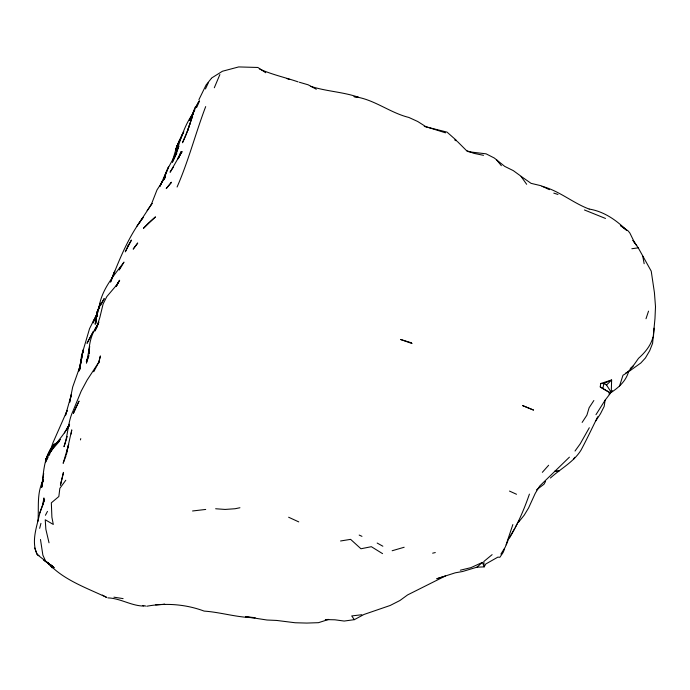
<?xml version="1.0" encoding="UTF-8"?>
<svg xmlns="http://www.w3.org/2000/svg" width="690" height="690" viewBox="0 0 690 690"><rect width="100%" height="100%" fill="white"/><g stroke="black" fill="none" stroke-linecap="round" stroke-linejoin="round"><path stroke-width="1.03" d="M37.985 521.217C38.976 507.383 36.57 493.221 43.116 480.369M43.047 480.766L41.65 487.338C44.039 470.977 43.41 451.217 59.021 440.988M632.963 240.413L638.25 247.848L651.222 271.136L654.422 292.612L655.5 306.671L654.974 318.573L652.593 343.353L649.678 350.744L645.4 358.007L640.82 363.009L628.53 371.755L625.873 372.876M653.49 335.771L654.111 328.173M43.418 503.139L43.927 497.939L42.582 505.477L44.591 499.362L39.925 512.61C37.113 526.056 30.731 541.383 37.286 554.657L34.681 547.989M96.678 314.761L95.72 323.584L97.126 311.871L100.223 304.497L96.678 314.761L97.652 311.414M79.617 369.538L82.955 351.063L89.536 328.699L97.833 312.156M71.165 434.027L71.76 429.879L67.016 451.062L68.672 444.515M600.731 383.493L603.871 383.554L606.536 385.02L611.633 379.992L603.871 383.554L602.853 388.668L600.24 386.918L600.731 383.493L611.633 379.992L611.254 392.386C618.895 387.401 626.054 380.828 628.53 371.755M41.65 487.338L43.703 473.564M79.574 369.737L80.299 364.777M600.24 386.918L610.581 393.059L605.113 400.209L604.181 406.427L600.49 413.741L595.737 420.96M45.54 462.593L46.299 458.488M96.893 315.27L95.151 324.283L97.678 311.604M80.506 363.751L81.541 358.593L78.669 371.289M97.29 313.398L97.695 311.518M96.298 318.09L96.591 316.753M70.233 399.734L71.355 394.594L65.386 415.656L67.223 410.369L53.104 442.437L50.474 449.854M70.001 400.769L69.638 402.339L72.674 387.055L80.083 366.123L78.72 371.246M43.108 479.369L41.564 485.415L43.108 480.482M172.672 160.235L176.744 146.651L183.807 131.678M39.658 528.333L40.943 523.374M80.437 439.901L80.773 438.599M68.646 444.584L63.152 463.3L65.999 455.9M66.275 454.882L67.396 450.786M67.232 436.46L63.972 446.689C68.172 435.105 67.672 422.306 72.993 411.102L81.213 391.092L87.104 380.112L98.868 362.095L100.404 355.937L98.498 363.423L98.868 362.095L93.754 371.738M619.482 386.228L622.975 375.239C629.91 371.548 634.119 364.493 638.526 358.317C645.012 352.555 650.765 345.638 653.025 337.091M97.894 310.578L100.257 303.134L99.127 306.869C101.827 289.231 113.695 275.914 123.984 262.105L120.75 267.608M87.923 358.49L86.431 363.138L89.64 346.458L89.036 354.048C88.7 343.206 91.942 332.546 98.299 323.731L94.849 331.071L98.843 321.928L96.143 328.889L99.817 317.572L103.129 303.919L106.821 296.596L116.463 285.237L119.663 280.226L115.946 286.531M512.851 524.573L505.391 546.86L500.897 554.105M529.42 494.109C524.115 509.427 517.724 524.314 509.341 538.209M190.173 123.217L187.602 130.643L192.657 115.791L186.214 134.55M646.004 318.728L648.531 311.138M195.322 107.01L190.543 118.732L193.493 112.781L189.5 120.431L193.347 113.134C183.842 125.761 180.125 141.493 174.984 156.164L178.848 145.995C175.286 158.122 166.342 167.73 163.504 180.15L168.636 166.67L160.209 185.705M214.305 87.759L219.877 74.555M178.831 157.743L181.073 151.653L177.701 159.002L170.068 172.25L173.57 166.833M39.822 512.877L42.478 505.753M111.694 279.105C120.112 257.594 129.064 235.928 143.175 217.419L136.87 226.311M177.08 187.016C188.551 160.874 195.555 133.204 205.689 106.579M506.279 544.902L508.573 538.907M93.254 322.894L96.928 314.062L94.565 319.824M119.258 269.876L120.017 268.031M138.655 223.802L151.214 204.714L156.992 189.931L165.54 176.769L164.168 179.34M504.666 548.792L503.105 552.509L499.853 557.304L497.861 557.123L485.777 564.006L484.173 566.87L476.928 567.189L462.559 571.51L455.236 572.821L436.77 578.755L445.412 575.977L407.592 594.927L399.915 600.516L390.195 605.466L364.001 614.454L354.349 619.663L344.181 621.052L334.917 619.801L325.309 619.577L328.664 619.43L318.461 622.682L306.791 623.07L295.139 622.751L276.561 620.431L267.013 620.017L245.692 616.731L255.093 617.679C237.714 617.809 221.352 612.297 204.128 611.09C185.955 604.293 165.928 602.715 146.875 606.225M119.724 269.074L120.5 267.263L119.223 269.773M88.82 355.704L86.328 361.5L88.829 355.868M196.719 107.304L199.557 100.887M188.129 129.332L182.471 142.761L185.895 135.421M160.046 186.179L162.219 181.392L160.123 185.989M95.953 317.564L96.919 316.227L93.193 321.376L96.79 315.753M205.456 88.95L208.346 82.722M589.32 427.722L580.204 443.86L575.02 451.036M597.712 416.751C592.149 427.973 586.862 439.22 580.971 450.225C573.494 462.197 560.573 468.708 550.422 478.023M194.925 109.65L192.614 114.428L194.934 108.339L199.082 101.068L195.848 107.744M198.918 99.688L206.06 85.034L211.451 78.289M48.015 457.384L46.04 461.187C50.75 447.068 63.049 437.564 69.526 424.367M48.999 455.478L49.982 453.58M50.965 451.674L52.932 447.87L47.455 455.573L45.678 459.79L50.387 449.544L47.455 455.573L53.561 446.568L60.539 439.461M573.804 458.954L574.658 457.298M68.275 427.188L69.242 425.342M45.419 515.275L47.463 511.385M99.662 307.119L97.126 311.871L99.791 305.817L104.216 298.572L100.671 305.221M69.172 425.402L67.663 428.248L69.526 424.919M116.601 285.815L119.146 281.063L115.946 286.514M515.309 527.341L517.302 523.658M545.531 481.473L544.031 484.19L536.458 489.9M66.801 428.904L69.198 424.626M514.818 528.264L509.099 538.028M50.931 449.82L54.381 443.92L51.069 449.354M64.377 432.923L69.595 424.247M605.113 400.209L595.97 414.681M517.871 522.692L518.932 521.002M593.857 400.519L589.122 407.738L586.888 415.19L582.136 422.409M151.214 204.714L152.093 203.429L147.143 210.631M612.435 390.669L611.254 392.386L606.536 385.02M65.791 480.231L59.832 488.348L58.848 496.515L51.336 502.838L51.897 517.207L53.303 524.452L45.238 519.76L45.859 529.282L49.025 542.789M52.656 447.801L59.029 440.988L53.561 446.568L48.602 453.761L59.15 441.557M518.423 522.365L524.159 515.24L528.566 507.987L535.276 493.29L539.692 486.045L569.423 457.151M542.349 472.331L548.636 465.258M148.98 222.551L143.434 228.338L155.483 216.867L149.687 221.939M476.928 567.189L482.422 562.393L484.173 566.87L483.802 561.531L492.125 554.648M630.246 368.477L633.317 365.898M211.787 77.901L222.447 71.242L238.688 66.93L257.879 67.473L265.745 72.743M608.882 393.981L610.581 393.059L603.716 389.151M482.422 562.393L470.908 567.654L460.334 570.199M404.159 547.256L392.153 550.749M432.639 553.173L435.312 552.561M239.93 507.745L235.023 508.746L225.095 509.436L215.642 508.754M340.558 540.986L350.606 539.356L360.956 548.766L371.358 546.696L382.562 553.639M631.833 248.728L638.25 247.848M205.706 509.444L192.57 510.98M361.827 614.738L351.719 615.937L354.349 619.663M155.681 604.897L164.677 604.259L163.797 604.319M143.813 606.062C131.298 605.915 120.465 598.29 107.882 597.885M353.892 96.626C373.695 98.946 389.583 112.694 408.834 117.438L417.717 121.5L425.661 126.537M354.565 96.747L358.343 97.204C342.809 91.813 326.154 91.434 310.629 86.285M468.527 151.731L486.096 153.836L494.333 158.036L504.709 166.385L513.274 170.611L520.812 176.088L526.66 184.299M113.902 597.178L123.096 598.61M142.623 605.527L145.814 606.053M483.518 155.319L473.849 153.344L467.13 150.808M424.238 126.417L447.025 132.118L456.728 140.657M589.226 209.061C604.19 211.52 616.377 220.205 626.96 230.572L620.439 225.492L628.228 230.995L629.91 233.108L634.973 243.466M299.356 82.248L308.163 84.801L316.305 89.26M259.406 68.922C271.826 74.606 285.246 77.444 298.132 81.886M287.005 78.634L289.602 79.393M445.533 132.834L425.851 126.684M553.794 193.131L557.96 194.459M542.038 186.343C559.228 190.733 572.717 202.92 589.113 209.036M584.439 209.958L605.492 218.454M39.028 555.467L37.381 554.743L54.208 567.723L43.944 560.09L51 565.653L47.826 562.738M509.487 491.073L516.517 494.264M288.618 517.233L298.753 521.89M359.18 535.069L361.974 536.354M549.352 189.655L541.029 185.722L531.067 183.35L521.123 176.364M102.31 595.073L106.717 597.454C86.431 587.802 63.118 579.893 47.912 562.85L48.973 564.653L48.179 562.704M377.163 543.047L382.855 546.221M454.693 139.941L456.487 140.967M43.944 560.09L53.535 567.284L50.534 564.584M457.392 141.484L467.492 151.584M51.06 566.361L52.319 567.836L51.051 566.102M496.619 159.864L501.354 165.721M633.084 240.499L636.767 245.606M45.117 560.021L42.875 555.174L40.477 539.476M642.778 256.231L644.158 263.727M81.506 355.868L79.54 369.788L83.317 349.735L81.627 357.239L83.119 350.322L81.506 355.868M62.583 476.281L60.418 485.243L63.471 472.357L62.583 476.281M111.84 278.51L110.555 282.098L114.738 271.118L111.84 278.51M178.305 143.201L175.536 149.868L180.038 139.294L178.305 143.201M176.769 152.913L172.414 162.081L176.769 152.913M76.004 407.29L73.382 413.345L79.048 401.088L76.004 407.29M128.012 245.795L125.304 251.841L131.445 240.077L128.012 245.795M179.478 140.605L176.744 146.651L182.919 133.265L179.478 140.605M93.193 331.761L87.078 343.172L93.193 331.761M558.814 471.115L554.907 471.08L558.805 471.141M181.125 153.025L177.701 159.002L182.117 151.593L181.125 153.025M137.664 243.121L133.256 249.012L137.664 243.121M171.068 182.729L166.221 188.577L171.5 182.22L171.068 182.729M410.955 342.654L400.519 339.463L412.016 343.517L410.955 342.654M533.439 410.033L522.684 405.616L533.439 410.033"/></g></svg>
